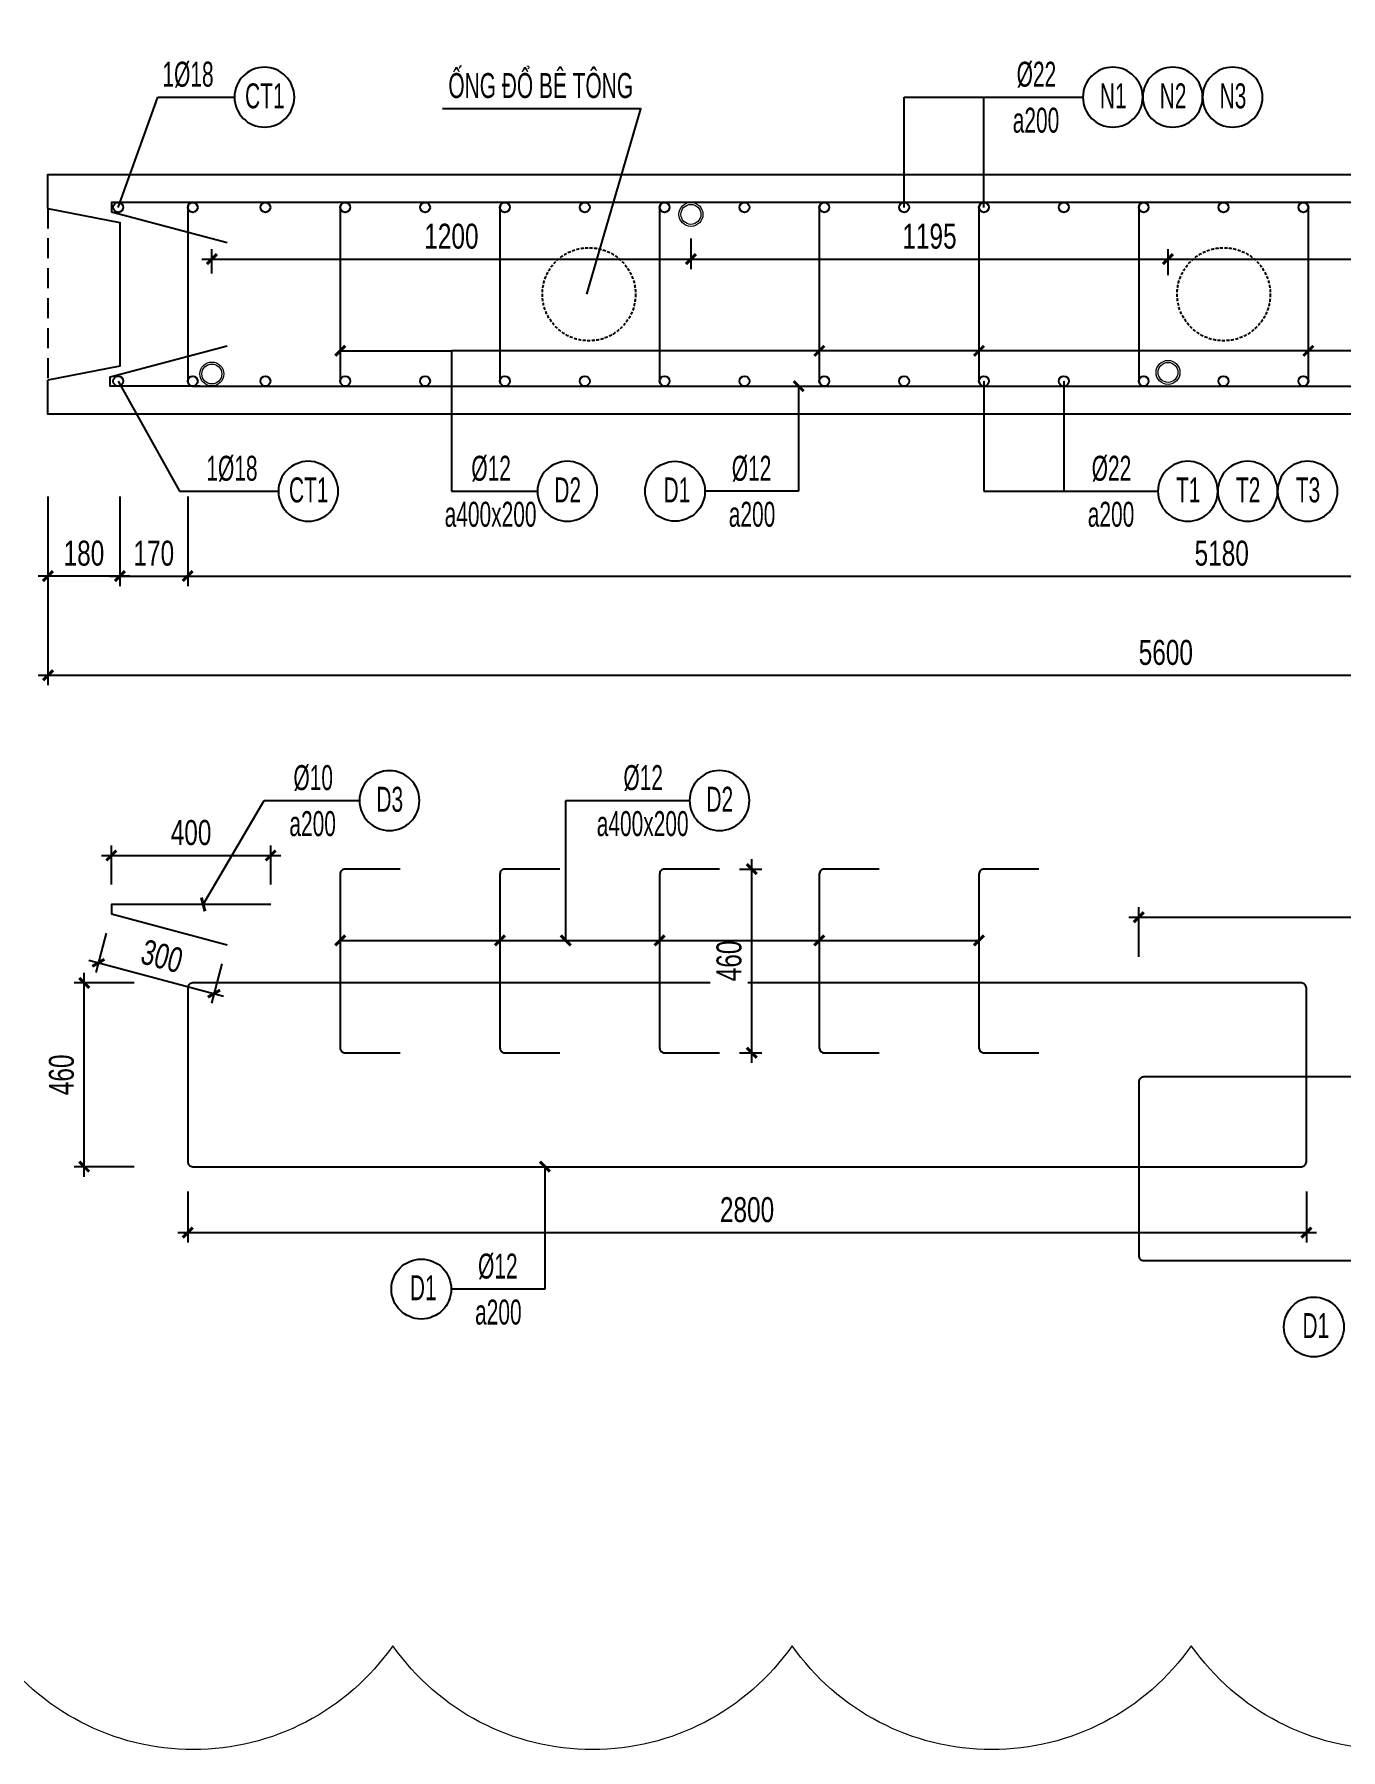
# Model space of a CAD drawing. Header units: millimetres. Extents: x -147841 to 368790, y -162721 to 84261.
# Drawn here: x 188391 to 191663, y -106593 to -102298 of the extents above; entities that cross this region are included whole.
import ezdxf
from ezdxf.enums import TextEntityAlignment as Align

# ---------------------------------------------------------------- set-up
doc = ezdxf.new("R2010")
doc.units = ezdxf.units.MM
doc.header["$LTSCALE"] = 1000
doc.header["$MEASUREMENT"] = 0
doc.header["$PDMODE"] = 1
doc.header["$PDSIZE"] = -10
doc.linetypes.add('DASHED', pattern=[0.75, 0.5, -0.25])
doc.linetypes.add('HIDDEN', pattern=[0.375, 0.25, -0.125])
doc.layers.get('0').update_dxf_attribs({"linetype": 'CONTINUOUS', "lineweight": 18})
doc.layers.get('DEFPOINTS').update_dxf_attribs({"color": 5, "linetype": 'CONTINUOUS', "lineweight": 18})
for name, color, linetype, lineweight in [('0-THAY', 7, 'CONTINUOUS', 18), ('ccu11-Dim', 8, 'CONTINUOUS', 18), ('DIM', 8, 'CONTINUOUS', 18)]:
    doc.layers.add(name, color=color, linetype=linetype, lineweight=lineweight)
for name, color, linetype in [('ccu11-Khuat', 9, 'DASHED'), ('ccu11-Manh', 8, 'CONTINUOUS'), ('ccu11-Thay', 7, 'CONTINUOUS'), ('ccu11-Thep', 4, 'CONTINUOUS'), ('ccu11-Thepdai', 6, 'CONTINUOUS'), ('KC-Cotthep', 8, 'CONTINUOUS'), ('KC-Dim', 8, 'CONTINUOUS'), ('KC-Manh', 8, 'CONTINUOUS'), ('KC-Text', 31, 'CONTINUOUS'), ('KC-Thay', 7, 'CONTINUOUS')]:
    doc.layers.add(name, color=color, linetype=linetype)
doc.styles.add('ARIAL', font='arial.ttf', dxfattribs={"width": 0.7})
doc.styles.add('ccu11-dim', font='vnsimli.shx', dxfattribs={"width": 0.65, "bigfont": 'bigfont.shx'})
doc.dimstyles.new('2.5-25', dxfattribs={"dimscale": 25, "dimtxt": 2.5, "dimasz": 1, "dimexe": 1, "dimexo": 2, "dimgap": 1, "dimtad": 1, "dimdec": 1, "dimrnd": 5, "dimdsep": 46, "dimtxsty": 'ARIAL', "dimblk": 'ARCHTICK', "dimcen": -1, "dimdle": 1, "dimclrd": 256, "dimclre": 256, "dimclrt": 3, "dimadec": 0, "dimazin": 2, "dimtfac": 0.1, "dimtdec": 1, "dimtmove": 0, "dimatfit": 1, "dimldrblk": 'ARCHTICK', "dimfxl": 1, "dimtvp": 0.833333, "dimtfill": 1, "dimtolj": 1, "dimtzin": 12, "dimarcsym": 0})
doc.dimstyles.new('ccu11-100x4', dxfattribs={"dimscale": 100, "dimtxt": 2.5, "dimasz": 1, "dimexe": 1, "dimexo": 2, "dimgap": 1, "dimtad": 1, "dimdec": 0, "dimlfac": 0.25, "dimdsep": 46, "dimtxsty": 'ccu11-dim', "dimblk": 'ARCHTICK', "dimcen": -1, "dimdle": 1, "dimclrd": 256, "dimclre": 256, "dimclrt": 31, "dimadec": 0, "dimazin": 2, "dimtfac": 0.1, "dimtdec": 0, "dimtmove": 0, "dimatfit": 1, "dimldrblk": 'ARCHTICK', "dimfxl": 1, "dimtvp": 0.833333, "dimtolj": 1, "dimtzin": 12, "dimarcsym": 0})

# ---------------------------------------------------------------- blocks, each defined once
blk = doc.blocks.new('_ARCHTICK')
at = {"color": 0, "linetype": 'ByBlock', "const_width": 0.3}
blk.add_lwpolyline([(-0.5, -0.5), (0.5, 0.5)], dxfattribs=at)
blk = doc.blocks.new('*D352')
at = {"layer": 'DEFPOINTS', "color": 0, "linetype": 'ByBlock', "ltscale": 30, "transparency": 16777216}
for p in [(188425.2, -103405.8), (188605.2, -103405.8), (188425.2, -103654.6)]:
    blk.add_point(p, dxfattribs=at)
at = {"layer": 'KC-Dim', "linetype": 'ByBlock', "lineweight": -2, "ltscale": 30, "transparency": 16777216}
for p, q in [((188425.2, -103455.8), (188425.2, -103679.6)), ((188605.2, -103455.8), (188605.2, -103679.6)), ((188630.2, -103654.6), (188400.2, -103654.6))]:
    blk.add_line(p, q, dxfattribs=at)
at = {"layer": 'KC-Dim', "linetype": 'ByBlock', "lineweight": -2, "ltscale": 30, "transparency": 16777216, "xscale": 25, "yscale": 25, "zscale": 25, "rotation": 180}
blk.add_blockref('_ARCHTICK', (188425.2, -103654.6), dxfattribs=at)
at = {"layer": 'KC-Dim', "linetype": 'ByBlock', "lineweight": -2, "ltscale": 30, "transparency": 16777216, "xscale": 25, "yscale": 25, "zscale": 25}
blk.add_blockref('_ARCHTICK', (188605.2, -103654.6), dxfattribs=at)
at = {"layer": 'KC-Dim', "color": 3, "linetype": 'ByBlock', "ltscale": 30, "transparency": 16777216, "insert": (188515.2, -103597.7), "char_height": 62.5, "attachment_point": 5, "style": 'ARIAL', "bg_fill": 3, "box_fill_scale": 1.25, "bg_fill_color": 256, "bg_fill_true_color": 13158600, "bg_fill_transparency": 0}
blk.add_mtext('\\A1;180', dxfattribs=at)
blk = doc.blocks.new('*D353')
at = {"layer": 'DEFPOINTS', "color": 0, "linetype": 'ByBlock', "ltscale": 30, "transparency": 16777216}
for p in [(188605.2, -103405.8), (188775.2, -103405.8)]:
    blk.add_point(p, dxfattribs=at)
at = {"layer": 'KC-Dim', "linetype": 'ByBlock', "lineweight": -2, "ltscale": 30, "transparency": 16777216}
for p, q in [((188605.2, -103455.8), (188605.2, -103679.6)), ((188775.2, -103455.8), (188775.2, -103679.6)), ((188580.2, -103654.6), (188800.2, -103654.6))]:
    blk.add_line(p, q, dxfattribs=at)
at = {"layer": 'KC-Dim', "linetype": 'ByBlock', "lineweight": -2, "ltscale": 30, "transparency": 16777216, "xscale": 25, "yscale": 25, "zscale": 25, "rotation": 180}
blk.add_blockref('_ARCHTICK', (188605.2, -103654.6), dxfattribs=at)
at = {"layer": 'KC-Dim', "linetype": 'ByBlock', "lineweight": -2, "ltscale": 30, "transparency": 16777216, "xscale": 25, "yscale": 25, "zscale": 25}
blk.add_blockref('_ARCHTICK', (188775.2, -103654.6), dxfattribs=at)
at = {"layer": 'KC-Dim', "color": 3, "linetype": 'ByBlock', "ltscale": 30, "transparency": 16777216, "insert": (188690.2, -103597.7), "char_height": 62.5, "attachment_point": 5, "style": 'ARIAL', "bg_fill": 3, "box_fill_scale": 1.25, "bg_fill_color": 256, "bg_fill_true_color": 13158600, "bg_fill_transparency": 0}
blk.add_mtext('\\A1;170', dxfattribs=at)
at = {"layer": 'DEFPOINTS', "color": 0, "linetype": 'ByBlock', "ltscale": 30, "transparency": 16777216}
blk.add_point((188775.2, -103654.6), dxfattribs=at)
blk = doc.blocks.new('*D358')
at = {"layer": 'DEFPOINTS', "color": 0, "linetype": 'ByBlock', "ltscale": 30, "transparency": 16777216}
for p in [(188775.2, -103405.8), (193955.2, -103405.8), (193955.2, -103654.6)]:
    blk.add_point(p, dxfattribs=at)
at = {"layer": 'KC-Dim', "linetype": 'ByBlock', "lineweight": -2, "ltscale": 30, "transparency": 16777216}
for p, q in [((188775.2, -103455.8), (188775.2, -103679.6)), ((193955.2, -103455.8), (193955.2, -103679.6)), ((188750.2, -103654.6), (193980.2, -103654.6))]:
    blk.add_line(p, q, dxfattribs=at)
at = {"layer": 'KC-Dim', "linetype": 'ByBlock', "lineweight": -2, "ltscale": 30, "transparency": 16777216, "xscale": 25, "yscale": 25, "zscale": 25, "rotation": 180}
blk.add_blockref('_ARCHTICK', (188775.2, -103654.6), dxfattribs=at)
at = {"layer": 'KC-Dim', "linetype": 'ByBlock', "lineweight": -2, "ltscale": 30, "transparency": 16777216, "xscale": 25, "yscale": 25, "zscale": 25}
blk.add_blockref('_ARCHTICK', (193955.2, -103654.6), dxfattribs=at)
at = {"layer": 'KC-Dim', "color": 3, "linetype": 'ByBlock', "ltscale": 30, "transparency": 16777216, "insert": (191365.2, -103597.7), "char_height": 62.5, "attachment_point": 5, "style": 'ARIAL', "bg_fill": 3, "box_fill_scale": 1.25, "bg_fill_color": 256, "bg_fill_true_color": 13158600, "bg_fill_transparency": 0}
blk.add_mtext('\\A1;5180', dxfattribs=at)
blk = doc.blocks.new('*D359')
at = {"layer": 'DEFPOINTS', "color": 0, "linetype": 'ByBlock', "ltscale": 30, "transparency": 16777216}
for p in [(188425.2, -103405.8), (194025.2, -103405.8), (194025.2, -103903.1)]:
    blk.add_point(p, dxfattribs=at)
at = {"layer": 'KC-Dim', "linetype": 'ByBlock', "lineweight": -2, "ltscale": 30, "transparency": 16777216}
for p, q in [((188425.2, -103455.8), (188425.2, -103928.1)), ((194025.2, -103455.8), (194025.2, -103928.1)), ((188400.2, -103903.1), (194050.2, -103903.1))]:
    blk.add_line(p, q, dxfattribs=at)
at = {"layer": 'KC-Dim', "linetype": 'ByBlock', "lineweight": -2, "ltscale": 30, "transparency": 16777216, "xscale": 25, "yscale": 25, "zscale": 25, "rotation": 180}
blk.add_blockref('_ARCHTICK', (188425.2, -103903.1), dxfattribs=at)
at = {"layer": 'KC-Dim', "linetype": 'ByBlock', "lineweight": -2, "ltscale": 30, "transparency": 16777216, "xscale": 25, "yscale": 25, "zscale": 25}
blk.add_blockref('_ARCHTICK', (194025.2, -103903.1), dxfattribs=at)
at = {"layer": 'KC-Dim', "color": 3, "linetype": 'ByBlock', "ltscale": 30, "transparency": 16777216, "insert": (191225.2, -103846.2), "char_height": 62.5, "attachment_point": 5, "style": 'ARIAL', "bg_fill": 3, "box_fill_scale": 1.25, "bg_fill_color": 256, "bg_fill_true_color": 13158600, "bg_fill_transparency": 0}
blk.add_mtext('\\A1;5600', dxfattribs=at)
blk = doc.blocks.new('att_thep_2')
blk.add_circle((-300, 0), 300)
at = {"color": 3, "style": 'ARIAL', "width": 0.6}
blk.add_attdef('DK', text='', height=250, dxfattribs=at).set_placement((467, 105), align=Align.CENTER)
at = {"color": 31, "style": 'ARIAL', "width": 0.6}
blk.add_attdef('SH', text='', height=250, dxfattribs=at).set_placement((-281, -111), align=Align.CENTER)
at = {"color": 2, "style": 'ARIAL', "width": 0.6}
blk.add_attdef('KC', text='', height=250, dxfattribs=at).set_placement((472, -355), align=Align.CENTER)
blk = doc.blocks.new('*U293')
at = {"layer": 'ccu11-Thep'}
for centre in [(0, 217.5), (0, -217.5)]:
    blk.add_circle(centre, 12.5, dxfattribs=at)
blk = doc.blocks.new('*U294')
at = {"layer": 'DIM', "color": 0, "linetype": 'ByBlock', "lineweight": -2, "transparency": 16777216}
for p in [(0, 0), (200, 0), (400, 0), (600, 0), (800, 0), (1000, 0), (1200, 0), (1400, 0), (1600, 0), (1800, 0), (2000, 0), (2200, 0), (2400, 0), (2600, 0), (2800, 0), (3000, 0), (3200, 0), (3400, 0), (3600, 0), (3800, 0), (4000, 0), (4200, 0), (4400, 0), (4600, 0), (4800, 0)]:
    blk.add_blockref('*U293', p, dxfattribs=at)
blk = doc.blocks.new('*U295')
at = {"layer": 'ccu11-Thepdai', "flags": 128}
blk.add_lwpolyline([(50, 230), (-37.5, 230, 0.414214), (-50, 217.5), (-50, -114.4), (-50, -217.5, 0.414214), (-37.5, -230), (50, -230)], format="xyb", dxfattribs=at)
blk = doc.blocks.new('*U296')
at = {"layer": 'DIM', "color": 0, "linetype": 'ByBlock', "lineweight": -2, "transparency": 16777216}
for p in [(0, 0), (400, 0), (800, 0), (1200, 0), (1600, 0)]:
    blk.add_blockref('*U295', p, dxfattribs=at)
blk = doc.blocks.new('*D1504')
at = {"layer": 'DEFPOINTS', "color": 0, "linetype": 'ByBlock', "ltscale": 30, "transparency": 16777216}
for p in [(222151.3, -97642), (222151.3, -97743.7), (220951.3, -97830)]:
    blk.add_point(p, dxfattribs=at)
at = {"layer": 'KC-Dim', "linetype": 'ByBlock', "lineweight": -2, "ltscale": 30, "transparency": 16777216}
for p, q in [((222151.3, -97692), (222151.3, -97768.7)), ((220926.3, -97743.7), (222176.3, -97743.7)), ((220951.3, -97780), (220951.3, -97718.7))]:
    blk.add_line(p, q, dxfattribs=at)
at = {"layer": 'KC-Dim', "linetype": 'ByBlock', "lineweight": -2, "ltscale": 30, "transparency": 16777216, "xscale": 25, "yscale": 25, "zscale": 25, "rotation": 180}
blk.add_blockref('_ARCHTICK', (220951.3, -97743.7), dxfattribs=at)
at = {"layer": 'KC-Dim', "linetype": 'ByBlock', "lineweight": -2, "ltscale": 30, "transparency": 16777216, "xscale": 25, "yscale": 25, "zscale": 25}
blk.add_blockref('_ARCHTICK', (222151.3, -97743.7), dxfattribs=at)
at = {"layer": 'KC-Dim', "color": 3, "linetype": 'ByBlock', "ltscale": 30, "transparency": 16777216, "insert": (221551.3, -97686.8), "char_height": 62.5, "attachment_point": 5, "style": 'ARIAL', "bg_fill": 3, "box_fill_scale": 1.25, "bg_fill_color": 256, "bg_fill_true_color": 13158600, "bg_fill_transparency": 0}
blk.add_mtext('\\A1;1200', dxfattribs=at)
blk = doc.blocks.new('*D1505')
at = {"layer": 'DEFPOINTS', "color": 0, "linetype": 'ByBlock', "ltscale": 30, "transparency": 16777216}
for p in [(222151.3, -97642), (223346.3, -97743.7), (223346.3, -97833.7)]:
    blk.add_point(p, dxfattribs=at)
at = {"layer": 'KC-Dim', "linetype": 'ByBlock', "lineweight": -2, "ltscale": 30, "transparency": 16777216}
for p, q in [((222151.3, -97692), (222151.3, -97768.7)), ((222126.3, -97743.7), (223371.3, -97743.7)), ((223346.3, -97783.7), (223346.3, -97718.7))]:
    blk.add_line(p, q, dxfattribs=at)
at = {"layer": 'KC-Dim', "linetype": 'ByBlock', "lineweight": -2, "ltscale": 30, "transparency": 16777216, "xscale": 25, "yscale": 25, "zscale": 25, "rotation": 180}
blk.add_blockref('_ARCHTICK', (222151.3, -97743.7), dxfattribs=at)
at = {"layer": 'KC-Dim', "linetype": 'ByBlock', "lineweight": -2, "ltscale": 30, "transparency": 16777216, "xscale": 25, "yscale": 25, "zscale": 25}
blk.add_blockref('_ARCHTICK', (223346.3, -97743.7), dxfattribs=at)
at = {"layer": 'KC-Dim', "color": 3, "linetype": 'ByBlock', "ltscale": 30, "transparency": 16777216, "insert": (222748.8, -97686.8), "char_height": 62.5, "attachment_point": 5, "style": 'ARIAL', "bg_fill": 3, "box_fill_scale": 1.25, "bg_fill_color": 256, "bg_fill_true_color": 13158600, "bg_fill_transparency": 0}
blk.add_mtext('\\A1;1195', dxfattribs=at)
blk = doc.blocks.new('*D1506')
at = {"layer": 'DEFPOINTS', "color": 0, "linetype": 'ByBlock', "ltscale": 30, "transparency": 16777216}
for p in [(224541.3, -97642), (224541.3, -97743.7), (223346.3, -97833.7)]:
    blk.add_point(p, dxfattribs=at)
at = {"layer": 'KC-Dim', "linetype": 'ByBlock', "lineweight": -2, "ltscale": 30, "transparency": 16777216}
for p, q in [((224541.3, -97692), (224541.3, -97768.7)), ((223321.3, -97743.7), (224566.3, -97743.7)), ((223346.3, -97783.7), (223346.3, -97718.7))]:
    blk.add_line(p, q, dxfattribs=at)
at = {"layer": 'KC-Dim', "linetype": 'ByBlock', "lineweight": -2, "ltscale": 30, "transparency": 16777216, "xscale": 25, "yscale": 25, "zscale": 25, "rotation": 180}
blk.add_blockref('_ARCHTICK', (223346.3, -97743.7), dxfattribs=at)
at = {"layer": 'KC-Dim', "linetype": 'ByBlock', "lineweight": -2, "ltscale": 30, "transparency": 16777216, "xscale": 25, "yscale": 25, "zscale": 25}
blk.add_blockref('_ARCHTICK', (224541.3, -97743.7), dxfattribs=at)
at = {"layer": 'KC-Dim', "color": 3, "linetype": 'ByBlock', "ltscale": 30, "transparency": 16777216, "insert": (223943.8, -97686.8), "char_height": 62.5, "attachment_point": 5, "style": 'ARIAL', "bg_fill": 3, "box_fill_scale": 1.25, "bg_fill_color": 256, "bg_fill_true_color": 13158600, "bg_fill_transparency": 0}
blk.add_mtext('\\A1;1195', dxfattribs=at)
blk = doc.blocks.new('*D1507')
at = {"layer": 'DEFPOINTS', "color": 0, "linetype": 'ByBlock', "ltscale": 30, "transparency": 16777216}
for p in [(224541.3, -97642), (225941.3, -97743.7), (225941.3, -97833.7)]:
    blk.add_point(p, dxfattribs=at)
at = {"layer": 'KC-Dim', "linetype": 'ByBlock', "lineweight": -2, "ltscale": 30, "transparency": 16777216}
for p, q in [((224541.3, -97692), (224541.3, -97768.7)), ((224516.3, -97743.7), (225966.3, -97743.7)), ((225941.3, -97783.7), (225941.3, -97718.7))]:
    blk.add_line(p, q, dxfattribs=at)
at = {"layer": 'KC-Dim', "linetype": 'ByBlock', "lineweight": -2, "ltscale": 30, "transparency": 16777216, "xscale": 25, "yscale": 25, "zscale": 25, "rotation": 180}
blk.add_blockref('_ARCHTICK', (224541.3, -97743.7), dxfattribs=at)
at = {"layer": 'KC-Dim', "linetype": 'ByBlock', "lineweight": -2, "ltscale": 30, "transparency": 16777216, "xscale": 25, "yscale": 25, "zscale": 25}
blk.add_blockref('_ARCHTICK', (225941.3, -97743.7), dxfattribs=at)
at = {"layer": 'KC-Dim', "color": 3, "linetype": 'ByBlock', "ltscale": 30, "transparency": 16777216, "insert": (225241.3, -97686.8), "char_height": 62.5, "attachment_point": 5, "style": 'ARIAL', "bg_fill": 3, "box_fill_scale": 1.25, "bg_fill_color": 256, "bg_fill_true_color": 13158600, "bg_fill_transparency": 0}
blk.add_mtext('\\A1;1400', dxfattribs=at)
blk = doc.blocks.new('A$C260038B3')
at = {"layer": '0-THAY', "linetype": 'Continuous'}
for radius in [120, 100]:
    blk.add_circle((0, 0), radius, dxfattribs=at)
blk = doc.blocks.new('*D366')
at = {"layer": 'DEFPOINTS', "color": 0, "ltscale": 3000, "transparency": 16777216}
for p in [(188775.2, -105145.8), (191577.2, -105145.8), (191577.2, -105298.4)]:
    blk.add_point(p, dxfattribs=at)
at = {"layer": 'KC-Dim', "lineweight": -2, "ltscale": 3000, "transparency": 16777216}
for p, q in [((188775.2, -105195.8), (188775.2, -105323.4)), ((191577.2, -105195.8), (191577.2, -105323.4)), ((188750.2, -105298.4), (191602.2, -105298.4))]:
    blk.add_line(p, q, dxfattribs=at)
at = {"layer": 'KC-Dim', "lineweight": -2, "ltscale": 3000, "transparency": 16777216, "xscale": 25, "yscale": 25, "zscale": 25, "rotation": 180}
blk.add_blockref('_ARCHTICK', (188775.2, -105298.4), dxfattribs=at)
at = {"layer": 'KC-Dim', "lineweight": -2, "ltscale": 3000, "transparency": 16777216, "xscale": 25, "yscale": 25, "zscale": 25}
blk.add_blockref('_ARCHTICK', (191577.2, -105298.4), dxfattribs=at)
at = {"layer": 'KC-Dim', "color": 3, "ltscale": 3000, "transparency": 16777216, "insert": (190176.2, -105241.5), "char_height": 62.5, "attachment_point": 5, "style": 'ARIAL', "bg_fill": 3, "box_fill_scale": 1.25, "bg_fill_color": 256, "bg_fill_true_color": 13158600, "bg_fill_transparency": 0}
blk.add_mtext('\\A1;2800', dxfattribs=at)
blk = doc.blocks.new('*D367')
at = {"layer": 'DEFPOINTS', "color": 0, "ltscale": 3000, "transparency": 16777216}
for p in [(188516, -104673.5), (188691, -104673.5), (188691, -105133.5)]:
    blk.add_point(p, dxfattribs=at)
at = {"layer": 'KC-Dim', "lineweight": -2, "ltscale": 3000, "transparency": 16777216}
for p, q in [((188641, -104673.5), (188491, -104673.5)), ((188516, -105158.5), (188516, -104648.5)), ((188641, -105133.5), (188491, -105133.5))]:
    blk.add_line(p, q, dxfattribs=at)
at = {"layer": 'KC-Dim', "lineweight": -2, "ltscale": 3000, "transparency": 16777216, "xscale": 25, "yscale": 25, "zscale": 25}
for p, rotation in [((188516, -104673.5), 90), ((188516, -105133.5), 270)]:
    blk.add_blockref('_ARCHTICK', p, dxfattribs=dict(at, rotation=rotation))
at = {"layer": 'KC-Dim', "color": 3, "ltscale": 3000, "transparency": 16777216, "insert": (188459.1, -104903.5), "char_height": 62.5, "attachment_point": 5, "rotation": 90, "style": 'ARIAL', "bg_fill": 3, "box_fill_scale": 1.25, "bg_fill_color": 256, "bg_fill_true_color": 13158600, "bg_fill_transparency": 0}
blk.add_mtext('\\A1;460', dxfattribs=at)
blk = doc.blocks.new('*D368')
at = {"layer": 'DEFPOINTS', "color": 0, "ltscale": 3000, "transparency": 16777216}
for p in [(190107.2, -104388.3), (190188.2, -104388.3), (190107.2, -104848.3)]:
    blk.add_point(p, dxfattribs=at)
at = {"layer": 'KC-Dim', "lineweight": -2, "ltscale": 3000, "transparency": 16777216}
for p, q in [((190188.2, -104873.3), (190188.2, -104363.3)), ((190157.2, -104388.3), (190213.2, -104388.3)), ((190157.2, -104848.3), (190213.2, -104848.3))]:
    blk.add_line(p, q, dxfattribs=at)
at = {"layer": 'KC-Dim', "lineweight": -2, "ltscale": 3000, "transparency": 16777216, "xscale": 25, "yscale": 25, "zscale": 25}
for p, rotation in [((190188.2, -104388.3), 90), ((190188.2, -104848.3), 270)]:
    blk.add_blockref('_ARCHTICK', p, dxfattribs=dict(at, rotation=rotation))
at = {"layer": 'KC-Dim', "color": 3, "ltscale": 3000, "transparency": 16777216, "insert": (190131.3, -104618.3), "char_height": 62.5, "attachment_point": 5, "rotation": 90, "style": 'ARIAL', "bg_fill": 3, "box_fill_scale": 1.25, "bg_fill_color": 256, "bg_fill_true_color": 13158600, "bg_fill_transparency": 0}
blk.add_mtext('\\A1;460', dxfattribs=at)
blk = doc.blocks.new('*D370')
at = {"layer": 'DEFPOINTS', "color": 0, "ltscale": 3000, "transparency": 16777216}
for p in [(188983.2, -104354.2), (188584, -104476.7), (188983.2, -104476.7)]:
    blk.add_point(p, dxfattribs=at)
at = {"layer": 'KC-Dim', "lineweight": -2, "ltscale": 3000, "transparency": 16777216}
for p, q in [((188584, -104426.7), (188584, -104329.2)), ((188983.2, -104426.7), (188983.2, -104329.2)), ((188559, -104354.2), (189008.2, -104354.2))]:
    blk.add_line(p, q, dxfattribs=at)
at = {"layer": 'KC-Dim', "lineweight": -2, "ltscale": 3000, "transparency": 16777216, "xscale": 25, "yscale": 25, "zscale": 25, "rotation": 180}
blk.add_blockref('_ARCHTICK', (188584, -104354.2), dxfattribs=at)
at = {"layer": 'KC-Dim', "lineweight": -2, "ltscale": 3000, "transparency": 16777216, "xscale": 25, "yscale": 25, "zscale": 25}
blk.add_blockref('_ARCHTICK', (188983.2, -104354.2), dxfattribs=at)
at = {"layer": 'KC-Dim', "color": 3, "ltscale": 3000, "transparency": 16777216, "insert": (188783.6, -104297.2), "char_height": 62.5, "attachment_point": 5, "style": 'ARIAL', "bg_fill": 3, "box_fill_scale": 1.25, "bg_fill_color": 256, "bg_fill_true_color": 13158600, "bg_fill_transparency": 0}
blk.add_mtext('\\A1;400', dxfattribs=at)
blk = doc.blocks.new('*D371')
at = {"layer": 'DEFPOINTS', "color": 0, "ltscale": 3000, "transparency": 16777216}
for p in [(188584, -104500.4), (188873.6, -104577.6), (188840.9, -104700.2)]:
    blk.add_point(p, dxfattribs=at)
at = {"layer": 'KC-Dim', "lineweight": -2, "ltscale": 3000, "transparency": 16777216}
for p, q in [((188571.1, -104548.7), (188544.8, -104647.2)), ((188527.1, -104616.6), (188865.1, -104706.6)), ((188860.8, -104625.9), (188834.5, -104724.4))]:
    blk.add_line(p, q, dxfattribs=at)
at = {"layer": 'KC-Dim', "lineweight": -2, "ltscale": 3000, "transparency": 16777216, "xscale": 25, "yscale": 25, "zscale": 25}
for p, rotation in [((188551.3, -104623), 165.0761809091333), ((188840.9, -104700.2), 345.0761809091334)]:
    blk.add_blockref('_ARCHTICK', p, dxfattribs=dict(at, rotation=rotation))
at = {"layer": 'KC-Dim', "color": 3, "ltscale": 3000, "transparency": 16777216, "insert": (188710.8, -104606.6), "char_height": 62.5, "attachment_point": 5, "rotation": 345.0762, "style": 'ARIAL', "bg_fill": 3, "box_fill_scale": 1.25, "bg_fill_color": 256, "bg_fill_true_color": 13158600, "bg_fill_transparency": 0}
blk.add_mtext('\\A1;300', dxfattribs=at)
blk = doc.blocks.new('*D1074')
at = {"layer": 'DEFPOINTS', "color": 0, "ltscale": 3000, "transparency": 16777216}
for p in [(193955.2, -104509), (191157.2, -104657.9), (193955.2, -104657.9)]:
    blk.add_point(p, dxfattribs=at)
at = {"layer": 'KC-Dim', "lineweight": -2, "ltscale": 3000, "transparency": 16777216}
for p, q in [((191157.2, -104607.9), (191157.2, -104484)), ((193955.2, -104607.9), (193955.2, -104484)), ((191132.2, -104509), (193980.2, -104509))]:
    blk.add_line(p, q, dxfattribs=at)
at = {"layer": 'KC-Dim', "lineweight": -2, "ltscale": 3000, "transparency": 16777216, "xscale": 25, "yscale": 25, "zscale": 25, "rotation": 180}
blk.add_blockref('_ARCHTICK', (191157.2, -104509), dxfattribs=at)
at = {"layer": 'KC-Dim', "lineweight": -2, "ltscale": 3000, "transparency": 16777216, "xscale": 25, "yscale": 25, "zscale": 25}
blk.add_blockref('_ARCHTICK', (193955.2, -104509), dxfattribs=at)
at = {"layer": 'KC-Dim', "color": 3, "ltscale": 3000, "transparency": 16777216, "insert": (192556.2, -104452.1), "char_height": 62.5, "attachment_point": 5, "style": 'ARIAL', "bg_fill": 3, "box_fill_scale": 1.25, "bg_fill_color": 256, "bg_fill_true_color": 13158600, "bg_fill_transparency": 0}
blk.add_mtext('\\A1;2800', dxfattribs=at)
blk = doc.blocks.new('*U1551')
at = {"layer": 'ccu11-Thepdai', "flags": 128}
blk.add_lwpolyline([(75, 230), (-62.5, 230, 0.414214), (-75, 217.5), (-75, -114.4), (-75, -217.5, 0.414214), (-62.5, -230), (75, -230)], format="xyb", dxfattribs=at)
blk = doc.blocks.new('*U1552')
at = {"layer": 'ccu11-Thay', "color": 0, "linetype": 'ByBlock', "lineweight": -2, "transparency": 16777216}
for p in [(0, 0), (400, 0), (800, 0), (1200, 0), (1600, 0)]:
    blk.add_blockref('*U1551', p, dxfattribs=at)
blk = doc.blocks.new('saw6-56')
at = {"layer": 'ccu11-Dim', "ltscale": 3000, "xscale": 0.25, "yscale": 0.25, "zscale": 0.25}
for p in [(220951.28, -98031.45), (223346.28, -98027.45), (225941.28, -98031.74)]:
    blk.add_blockref('A$C260038B3', p, dxfattribs=at)
at = {"layer": 'KC-Dim', "linetype": 'ByBlock', "ltscale": 30}
dim = blk.add_linear_dim(base=(222151.28, -97743.7), p1=(220951.28, -97829.95), p2=(222151.28, -97642.01), dimstyle='2.5-25', dxfattribs=at)
dim.commit()
dim.dimension.update_dxf_attribs({"geometry": '*D1504', "text_midpoint": (221551.28, -97686.79)})
dim = blk.add_linear_dim(base=(223346.28, -97743.7), p1=(222151.28, -97642.01), p2=(223346.28, -97833.73), dimstyle='2.5-25', dxfattribs=at)
dim.commit()
dim.dimension.update_dxf_attribs({"geometry": '*D1505', "text_midpoint": (222748.78, -97686.79)})
at = {"layer": 'ccu11-Dim', "ltscale": 3000, "xscale": 0.25, "yscale": 0.25, "zscale": 0.25}
blk.add_blockref('A$C260038B3', (222151.28, -97631.73), dxfattribs=at)
at = {"layer": 'KC-Dim', "linetype": 'ByBlock', "ltscale": 30}
dim = blk.add_linear_dim(base=(224541.28, -97743.7), p1=(223346.28, -97833.73), p2=(224541.28, -97642.01), dimstyle='2.5-25', dxfattribs=at)
dim.commit()
dim.dimension.update_dxf_attribs({"geometry": '*D1506', "text_midpoint": (223943.78, -97686.79)})
dim = blk.add_linear_dim(base=(225941.28, -97743.7), p1=(224541.28, -97642.01), p2=(225941.28, -97833.72), dimstyle='2.5-25', dxfattribs=at)
dim.commit()
dim.dimension.update_dxf_attribs({"geometry": '*D1507', "text_midpoint": (225241.28, -97686.79)})
at = {"layer": 'ccu11-Dim', "ltscale": 3000, "xscale": 0.25, "yscale": 0.25, "zscale": 0.25}
blk.add_blockref('A$C260038B3', (224541.28, -97631.73), dxfattribs=at)

msp = doc.modelspace()

# ---------------------------------------------------------------- linework, layer by layer
at = {"layer": 'ccu11-Khuat', "ltscale": 0.1}
msp.add_line((188425.2, -102733.94), (188425.2, -103163.94), dxfattribs=at)
at = {"layer": 'ccu11-Manh'}
msp.add_lwpolyline([(189774.67, -102948.94), (189910.14, -102484.6), (189413.6, -102484.6)], dxfattribs=at)
at = {"layer": 'ccu11-Thep'}
for centre in [(188601.11, -102731.44), (188787.7, -102731.44), (188601.11, -103166.44), (188787.7, -103166.44)]:
    msp.add_circle(centre, 12.5, dxfattribs=at)
at = {"layer": 'ccu11-Thep', "linetype": 'HIDDEN', "ltscale": 0.03}
for centre in [(189780.25, -102948.94, 242.3), (191370.2, -102948.94)]:
    msp.add_circle(centre, 116.6, dxfattribs=at)
at = {"layer": 'ccu11-Thepdai', "flags": 128}
for points in [[(188806.25, -102718.94), (188583.96, -102718.94), (188583.96, -102742.59), (188873.63, -102819.8)], [(188983.22, -104476.72), (188583.96, -104476.72), (188583.96, -104500.37), (188873.63, -104577.58)]]:
    msp.add_lwpolyline(points, dxfattribs=at)
at = {"layer": 'ccu11-Thepdai'}
for points in [[(188787.7, -103178.94), (191569.7, -103178.94, 0.4142136), (191582.2, -103166.44), (191582.2, -102731.44, 0.4142136), (191569.7, -102718.94), (188787.7, -102718.94, 0.4142136), (188775.2, -102731.44), (188775.2, -103166.44, 0.4142136)], [(191169.7, -103178.94), (193942.7, -103178.94, 0.4142136), (193955.2, -103166.44), (193955.2, -102731.44, 0.4142136), (193942.7, -102718.94), (191169.7, -102718.94, 0.4142136), (191157.2, -102731.44), (191157.2, -103166.44, 0.4142136)], [(188787.7, -105133.53), (191564.7, -105133.53, 0.4142136), (191577.2, -105121.03), (191577.2, -104686.03, 0.4142136), (191564.7, -104673.53), (188787.7, -104673.53, 0.4142136), (188775.2, -104686.03), (188775.2, -105121.03, 0.4142136)], [(191169.7, -105368.75), (193942.7, -105368.75, 0.4142136), (193955.2, -105356.25), (193955.2, -104921.25, 0.4142136), (193942.7, -104908.75), (191169.7, -104908.75, 0.4142136), (191157.2, -104921.25), (191157.2, -105356.25, 0.4142136)]]:
    msp.add_lwpolyline(points, format="xyb", close=True, dxfattribs=at)
at = {"layer": 'KC-Thay', "flags": 128}
for points in [[(188425.2, -102733.94), (188425.2, -102648.94), (194025.2, -102648.94), (194025.2, -102733.94)], [(188425.2, -102733.94), (188605.2, -102768.94), (188605.2, -103128.94), (188425.2, -103163.94)], [(194025.2, -103163.94), (194025.2, -103248.94), (188425.2, -103248.94), (188425.2, -103163.94)]]:
    msp.add_lwpolyline(points, dxfattribs=at)

# ---------------------------------------------------------------- block references
at = {"layer": 'DIM'}
for name, p in [('*U294', (188969.7, -102948.94)), ('*U296', (189207.2, -102948.94))]:
    msp.add_blockref(name, p, dxfattribs=at)
at = {"layer": 'KC-Cotthep'}
ref = msp.add_blockref('att_thep_2', (188892.28, -102455.57), dxfattribs=dict(at, xscale=-0.25, yscale=0.25, zscale=0.25))
ref.add_attrib('DK', '1%%C18', dxfattribs={"layer": '0', "color": 15, "height": 62.5, "style": 'ARIAL', "width": 0.6}).set_placement((188776.01, -102429.22), align=Align.CENTER)
ref.add_attrib('SH', 'CT1', dxfattribs={"layer": '0', "color": 31, "height": 62.5, "style": 'ARIAL', "width": 0.6}).set_placement((188968.31, -102483.44), align=Align.CENTER)
ref = msp.add_blockref('att_thep_2', (191017.35, -102455.57), dxfattribs=dict(at, xscale=-0.25, yscale=0.25, zscale=0.25))
ref.add_attrib('KC', 'a200', dxfattribs={"layer": '0', "color": 2, "height": 62.5, "style": 'ARIAL', "width": 0.6}).set_placement((190900, -102544.39), align=Align.CENTER)
ref.add_attrib('DK', '%%C22', dxfattribs={"layer": '0', "color": 2, "height": 62.5, "style": 'ARIAL', "width": 0.6}).set_placement((190901.08, -102429.22), align=Align.CENTER)
ref.add_attrib('SH', 'N1', dxfattribs={"layer": '0', "color": 31, "height": 62.5, "style": 'ARIAL', "width": 0.6}).set_placement((191093.38, -102483.44), align=Align.CENTER)
ref = msp.add_blockref('att_thep_2', (191167.35, -102455.57), dxfattribs=dict(at, xscale=-0.25, yscale=0.25, zscale=0.25))
ref.add_attrib('SH', 'N2', dxfattribs={"layer": '0', "color": 31, "height": 62.5, "style": 'ARIAL', "width": 0.6}).set_placement((191243.38, -102483.44), align=Align.CENTER)
ref = msp.add_blockref('att_thep_2', (191317.35, -102455.57), dxfattribs=dict(at, xscale=-0.25, yscale=0.25, zscale=0.25))
ref.add_attrib('SH', 'N3', dxfattribs={"layer": '0', "color": 31, "height": 62.5, "style": 'ARIAL', "width": 0.6}).set_placement((191393.38, -102483.44), align=Align.CENTER)
ref = msp.add_blockref('att_thep_2', (189205.48, -104216.91), dxfattribs=dict(at, xscale=-0.25, yscale=0.25, zscale=0.25))
ref.add_attrib('KC', 'a200', dxfattribs={"layer": '0', "color": 2, "height": 62.5, "style": 'ARIAL', "width": 0.6}).set_placement((189088.13, -104305.73), align=Align.CENTER)
ref.add_attrib('DK', '%%C10', dxfattribs={"layer": '0', "color": 15, "height": 62.5, "style": 'ARIAL', "width": 0.6}).set_placement((189089.47, -104190.56), align=Align.CENTER)
ref.add_attrib('SH', 'D3', dxfattribs={"layer": '0', "color": 31, "height": 62.5, "style": 'ARIAL', "width": 0.6}).set_placement((189281.31, -104244.78), align=Align.CENTER)
ref = msp.add_blockref('att_thep_2', (190032.11, -104216.84), dxfattribs=dict(at, xscale=-0.25, yscale=0.25, zscale=0.25))
ref.add_attrib('KC', 'a400x200', dxfattribs={"layer": '0', "color": 2, "height": 62.5, "style": 'ARIAL', "width": 0.6}).set_placement((189914.76, -104305.67), align=Align.CENTER)
ref.add_attrib('DK', '%%C12', dxfattribs={"layer": '0', "color": 215, "height": 62.5, "style": 'ARIAL', "width": 0.6}).set_placement((189916.1, -104190.49), align=Align.CENTER)
ref.add_attrib('SH', 'D2', dxfattribs={"layer": '0', "color": 31, "height": 62.5, "style": 'ARIAL', "width": 0.6}).set_placement((190107.94, -104244.71), align=Align.CENTER)
ref = msp.add_blockref('att_thep_2', (189435.34, -105439.92), dxfattribs=dict(at, xscale=0.25, yscale=0.25, zscale=0.25))
ref.add_attrib('KC', 'a200', dxfattribs={"layer": '0', "color": 2, "height": 62.5, "style": 'ARIAL', "width": 0.6}).set_placement((189553.3, -105528.74), align=Align.CENTER)
ref.add_attrib('DK', '%%C12', dxfattribs={"layer": '0', "color": 215, "height": 62.5, "style": 'ARIAL', "width": 0.6}).set_placement((189551.99, -105413.57), align=Align.CENTER)
ref.add_attrib('SH', 'D1', dxfattribs={"layer": '0', "color": 31, "height": 62.5, "style": 'ARIAL', "width": 0.6}).set_placement((189365.09, -105467.79), align=Align.CENTER)
ref = msp.add_blockref('att_thep_2', (191671.15, -105534.83), dxfattribs=dict(at, xscale=0.25, yscale=0.25, zscale=0.25))
ref.add_attrib('KC', 'a200', dxfattribs={"layer": '0', "color": 2, "height": 62.5, "style": 'ARIAL', "width": 0.6}).set_placement((191789.12, -105623.65), align=Align.CENTER)
ref.add_attrib('DK', '%%C12', dxfattribs={"layer": '0', "color": 215, "height": 62.5, "style": 'ARIAL', "width": 0.6}).set_placement((191787.8, -105508.48), align=Align.CENTER)
ref.add_attrib('SH', 'D1', dxfattribs={"layer": '0', "color": 31, "height": 62.5, "style": 'ARIAL', "width": 0.6}).set_placement((191600.9, -105562.7), align=Align.CENTER)
at = {"layer": 'KC-Dim', "ltscale": 3000, "xscale": 25, "yscale": 25, "zscale": 25, "rotation": 180}
for p in [(189157.2, -104566.8), (189557.2, -104566.8), (189957.2, -104566.8), (190357.2, -104566.8), (190757.2, -104566.8)]:
    msp.add_blockref('_ARCHTICK', p, dxfattribs=at)

# ---------------------------------------------------------------- texts
at = {"layer": 'KC-Text', "color": 1, "style": 'ARIAL', "width": 0.6}
msp.add_text('ỐNG ĐỔ BÊ TÔNG', height=62.5, dxfattribs=at).set_placement((189428.05, -102457.58))

# ---------------------------------------------------------------- dimensions: what is measured, and where the dimension line sits
at = {"layer": 'KC-Dim', "linetype": 'ByBlock', "ltscale": 30}
dim = msp.add_linear_dim(base=(188425.2, -103654.56), p1=(188605.2, -103405.85), p2=(188425.2, -103405.85), angle=180, dimstyle='2.5-25', dxfattribs=at)
dim.commit()
dim.dimension.update_dxf_attribs({"geometry": '*D352', "text_midpoint": (188515.2, -103654.56), "dimtype": 160})
at = {"layer": 'KC-Dim', "ltscale": 3000}
dim = msp.add_linear_dim(base=(188516, -104673.53), p1=(188691, -105133.53), p2=(188691, -104673.53), angle=90, dimstyle='2.5-25', override={"dimfxl": 7, "dimfxlon": 1}, dxfattribs=at)
dim.commit()
dim.dimension.update_dxf_attribs({"geometry": '*D367', "text_midpoint": (188459.09, -104903.53)})

# ---------------------------------------------------------------- leaders
at = {"layer": 'ccu11-Manh', "ltscale": 10}
for points in [[(188601.11, -102731.44), (188700.47, -102455.57), (188892.32, -102455.57)], [(190569.7, -102731.44), (190569.7, -102455.57), (191017.31, -102455.57)], [(190769.7, -102731.44), (190769.7, -102455.57), (191017.35, -102455.57)]]:
    msp.add_leader(points, dimstyle='ccu11-100x4', override={"dimgap": 1, "dimtad": 0, "dimldrblk": 'None'}, dxfattribs=at)
at = {"layer": 'KC-Dim', "ltscale": 3000}
msp.add_leader([(189721.95, -104566.8), (189721.95, -104216.84), (190033.32, -104216.84)], dimstyle='2.5-25', override={"dimgap": 1, "dimtad": 0, "dimfxl": 7, "dimfxlon": 1}, dxfattribs=at)

# ---------------------------------------------------------------- next in the draw order: dimensions: what is measured, and where the dimension line sits
at = {"layer": 'KC-Dim', "linetype": 'ByBlock', "ltscale": 30}
dim = msp.add_linear_dim(base=(188775.2, -103654.56), p1=(188605.2, -103405.85), p2=(188775.2, -103405.85), dimstyle='2.5-25', dxfattribs=at)
dim.commit()
dim.dimension.update_dxf_attribs({"geometry": '*D353', "text_midpoint": (188690.2, -103654.56), "dimtype": 160})
at = {"layer": 'KC-Dim', "ltscale": 3000}
for base, p1, p2, picture, middle in [((188983.22, -104354.16), (188583.96, -104476.72), (188983.22, -104476.72), '*D370', (188783.59, -104297.25)), ((193955.2, -104508.99), (191157.2, -104657.9), (193955.2, -104657.9), '*D1074', (192556.2, -104452.08)), ((191577.2, -105298.44), (188775.2, -105145.79), (191577.2, -105145.79), '*D366', (190176.2, -105241.53))]:
    dim = msp.add_linear_dim(base=base, p1=p1, p2=p2, dimstyle='2.5-25', override={"dimfxl": 7, "dimfxlon": 1}, dxfattribs=at)
    dim.commit()
    dim.dimension.update_dxf_attribs({"geometry": picture, "text_midpoint": middle})
dim = msp.add_linear_dim(base=(190188.22, -104388.34), p1=(190107.2, -104848.34), p2=(190107.2, -104388.34), angle=90, dimstyle='2.5-25', override={"dimfxl": 7, "dimfxlon": 1}, dxfattribs=at)
dim.commit()
dim.dimension.update_dxf_attribs({"geometry": '*D368', "text_midpoint": (190131.31, -104618.34)})
dim = msp.add_aligned_dim(p1=(188583.96, -104500.37), p2=(188873.63, -104577.58), distance=-126.91, dimstyle='2.5-25', override={"dimfxl": 7, "dimfxlon": 1}, dxfattribs=at)
dim.commit()
dim.dimension.update_dxf_attribs({"geometry": '*D371', "text_midpoint": (188710.77, -104606.59)})

# ---------------------------------------------------------------- next in the draw order: linework, layer by layer
msp.add_lwpolyline([(189157.2, -104566.8), (190757.2, -104566.8)], dxfattribs=at)

# ---------------------------------------------------------------- next in the draw order: block references
at = {"layer": 'ccu11-Thay'}
msp.add_blockref('*U1552', (189232.2, -104618.34), dxfattribs=at)

# ---------------------------------------------------------------- next in the draw order: dimensions: what is measured, and where the dimension line sits
at = {"layer": 'KC-Dim', "linetype": 'ByBlock', "ltscale": 30}
dim = msp.add_linear_dim(base=(193955.2, -103654.56), p1=(188775.2, -103405.85), p2=(193955.2, -103405.85), dimstyle='2.5-25', dxfattribs=at)
dim.commit()
dim.dimension.update_dxf_attribs({"geometry": '*D358', "text_midpoint": (191365.2, -103597.65)})

# ---------------------------------------------------------------- next in the draw order: leaders
at = {"layer": 'ccu11-Manh', "ltscale": 3000}
msp.add_leader([(189669.99, -105133.53), (189669.99, -105439.92), (189435.34, -105439.92)], dimstyle='ccu11-100x4', override={"dimasz": 0.25, "dimtad": 0}, dxfattribs=at)
at = {"layer": 'KC-Dim', "ltscale": 3000}
msp.add_leader([(188813.99, -104476.72), (188967.05, -104216.91), (189205.48, -104216.91)], dimstyle='2.5-25', override={"dimgap": 1, "dimtad": 0, "dimfxl": 7, "dimfxlon": 1}, dxfattribs=at)

# ---------------------------------------------------------------- next in the draw order: dimensions: what is measured, and where the dimension line sits
at = {"layer": 'KC-Dim', "linetype": 'ByBlock', "ltscale": 30}
dim = msp.add_linear_dim(base=(194025.2, -103903.11), p1=(188425.2, -103405.85), p2=(194025.2, -103405.85), dimstyle='2.5-25', dxfattribs=at)
dim.commit()
dim.dimension.update_dxf_attribs({"geometry": '*D359', "text_midpoint": (191225.2, -103846.2)})

# ---------------------------------------------------------------- next in the draw order: block references
at = {"layer": 'KC-Cotthep'}
ref = msp.add_blockref('att_thep_2', (189002.31, -103442.32), dxfattribs=dict(at, xscale=-0.25, yscale=0.25, zscale=0.25))
ref.add_attrib('DK', '1%%C18', dxfattribs={"layer": '0', "color": 15, "height": 62.5, "style": 'ARIAL', "width": 0.6}).set_placement((188886.05, -103415.96), align=Align.CENTER)
ref.add_attrib('SH', 'CT1', dxfattribs={"layer": '0', "color": 31, "height": 62.5, "style": 'ARIAL', "width": 0.6}).set_placement((189078.34, -103470.18), align=Align.CENTER)
ref = msp.add_blockref('att_thep_2', (189651.19, -103442.32), dxfattribs=dict(at, xscale=-0.25, yscale=0.25, zscale=0.25))
ref.add_attrib('KC', 'a400x200', dxfattribs={"layer": '0', "color": 2, "height": 62.5, "style": 'ARIAL', "width": 0.6}).set_placement((189533.84, -103531.14), align=Align.CENTER)
ref.add_attrib('DK', '%%C12', dxfattribs={"layer": '0', "color": 215, "height": 62.5, "style": 'ARIAL', "width": 0.6}).set_placement((189535.18, -103415.96), align=Align.CENTER)
ref.add_attrib('SH', 'D2', dxfattribs={"layer": '0', "color": 31, "height": 62.5, "style": 'ARIAL', "width": 0.6}).set_placement((189727.02, -103470.18), align=Align.CENTER)
ref = msp.add_blockref('att_thep_2', (190070.79, -103442.32), dxfattribs=dict(at, xscale=0.25, yscale=0.25, zscale=0.25))
ref.add_attrib('KC', 'a200', dxfattribs={"layer": '0', "color": 2, "height": 62.5, "style": 'ARIAL', "width": 0.6}).set_placement((190188.75, -103531.14), align=Align.CENTER)
ref.add_attrib('DK', '%%C12', dxfattribs={"layer": '0', "color": 215, "height": 62.5, "style": 'ARIAL', "width": 0.6}).set_placement((190187.44, -103415.96), align=Align.CENTER)
ref.add_attrib('SH', 'D1', dxfattribs={"layer": '0', "color": 31, "height": 62.5, "style": 'ARIAL', "width": 0.6}).set_placement((190000.54, -103470.18), align=Align.CENTER)
ref = msp.add_blockref('att_thep_2', (191205.29, -103442.32), dxfattribs=dict(at, xscale=-0.25, yscale=0.25, zscale=0.25))
ref.add_attrib('KC', 'a200', dxfattribs={"layer": '0', "color": 2, "height": 62.5, "style": 'ARIAL', "width": 0.6}).set_placement((191087.94, -103531.14), align=Align.CENTER)
ref.add_attrib('DK', '%%C22', dxfattribs={"layer": '0', "color": 2, "height": 62.5, "style": 'ARIAL', "width": 0.6}).set_placement((191089.03, -103415.96), align=Align.CENTER)
ref.add_attrib('SH', 'T1', dxfattribs={"layer": '0', "color": 31, "height": 62.5, "style": 'ARIAL', "width": 0.6}).set_placement((191281.32, -103470.18), align=Align.CENTER)
ref = msp.add_blockref('att_thep_2', (191355.29, -103442.32), dxfattribs=dict(at, xscale=-0.25, yscale=0.25, zscale=0.25))
ref.add_attrib('SH', 'T2', dxfattribs={"layer": '0', "color": 31, "height": 62.5, "style": 'ARIAL', "width": 0.6}).set_placement((191431.32, -103470.18), align=Align.CENTER)
ref = msp.add_blockref('att_thep_2', (191505.29, -103442.32), dxfattribs=dict(at, xscale=-0.25, yscale=0.25, zscale=0.25))
ref.add_attrib('SH', 'T3', dxfattribs={"layer": '0', "color": 31, "height": 62.5, "style": 'ARIAL', "width": 0.6}).set_placement((191581.32, -103470.18), align=Align.CENTER)

# ---------------------------------------------------------------- next in the draw order: leaders
at = {"layer": 'ccu11-Manh', "ltscale": 3000}
for points, override in [([(189157.2, -103090.64), (189436.09, -103090.64), (189436.09, -103442.32)], {"dimasz": 0.25, "dimtad": 0}), ([(190357.2, -103090.64), (189436.09, -103090.64), (189436.09, -103442.32)], {"dimasz": 0.25, "dimgap": 1, "dimtad": 0}), ([(190757.2, -103090.64), (189436.09, -103090.64), (189436.09, -103442.32)], {"dimasz": 0.25, "dimtad": 0}), ([(191582.2, -103090.64), (189436.09, -103090.64), (189436.09, -103442.32)], {"dimasz": 0.25, "dimtad": 0}), ([(191982.2, -103090.64), (189436.09, -103090.64), (189436.09, -103442.32)], {"dimasz": 0.25, "dimtad": 0}), ([(193182.2, -103090.64), (189436.09, -103090.64), (189436.09, -103442.32)], {"dimasz": 0.25, "dimtad": 0}), ([(190305.44, -103178.94), (190305.44, -103442.32), (190070.79, -103442.32)], {"dimasz": 0.25, "dimtad": 0})]:
    msp.add_leader(points, dimstyle='ccu11-100x4', override=override, dxfattribs=at)
at = {"layer": 'ccu11-Manh', "ltscale": 10}
for points in [[(189436.09, -103090.64), (189436.09, -103442.32), (189652.4, -103442.32)], [(188601.11, -103166.44), (188754.66, -103442.32), (189002.27, -103442.32)], [(190769.7, -103166.44), (190769.7, -103442.32), (191205.22, -103442.32)], [(190969.7, -103166.44), (190969.7, -103442.32), (191205.25, -103442.32)]]:
    msp.add_leader(points, dimstyle='ccu11-100x4', override={"dimgap": 1, "dimtad": 0, "dimldrblk": 'None'}, dxfattribs=at)

# ---------------------------------------------------------------- next in the draw order: block references
at = {"layer": 'KC-Manh'}
msp.add_blockref('saw6-56', (-32115.61, -5117.2), dxfattribs=at)

# ---------------------------------------------------------------- next in the draw order: linework, layer by layer
at = {"layer": 'ccu11-Thepdai', "flags": 128}
msp.add_lwpolyline([(188806.25, -103178.94), (188581.16, -103178.94), (188581.16, -103155.73), (188873.63, -103078.09)], dxfattribs=at)
at = {"layer": 'DEFPOINTS', "color": 1, "flags": 128}
msp.add_lwpolyline([(195874.07, -101917.83, -0.5205671), (195874.07, -102917.83, -0.5205671), (195874.07, -103917.83, -0.5205671), (195874.07, -104917.83, -0.5205671), (195874.07, -105917.83, -0.5205671), (195289.07, -106332.83, -0.5205671), (194289.07, -106332.83, -0.5205671), (193289.07, -106332.83, -0.5205671), (192289.07, -106332.83, -0.5205671), (191289.07, -106332.83, -0.5205671), (190289.07, -106332.83, -0.5205671), (189289.07, -106332.83, -0.5205671), (188289.07, -106332.83, -0.5205671)], format="xyb", dxfattribs=at)

doc.saveas('drawing.dxf')
